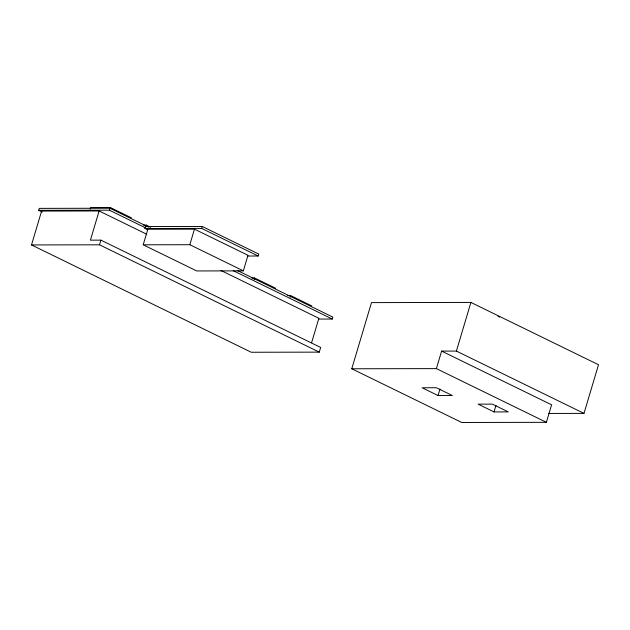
<?xml version="1.0" encoding="UTF-8"?>
<svg xmlns="http://www.w3.org/2000/svg" width="630" height="630" viewBox="0 0 630 630"><rect width="100%" height="100%" fill="white"/><g stroke="black" fill="none" stroke-linecap="round" stroke-linejoin="round"><path stroke-width="0.94" d="M42.242 212.042L38.706 210.318L39.281 208.373L109.959 208.239L148.877 227.249M99.123 210.971L90.421 240.164L100.91 240.14L320.662 347.461L319.268 352.139L251.26 352.257L31.5 244.936L41.596 211.074L99.123 210.971L146.782 234.25M90.169 209.223L90.673 207.553L110.305 207.514L131.402 217.823M38.706 210.318L109.376 210.192L109.959 208.239M109.809 209.184L110.305 207.514M31.5 244.936L99.516 244.81L100.91 240.14M147.625 229.8L144.979 228.501L145.554 226.556L202.214 226.453L258.749 254.063L258.174 256.008L247.425 256.032M145.876 226.8L146.38 225.13L150.775 227.28M143.199 244.802L147.837 229.233L194.465 229.147L247.992 255.292L243.353 270.861L196.725 270.947L143.199 244.802L189.827 244.716L243.353 270.861M189.827 244.716L194.465 229.147M144.979 228.501L201.639 228.399L202.214 226.453M254.103 279.657L254.599 277.988L275.696 288.288M290.178 297.273L290.674 295.604L311.771 305.904M311.574 342.775L318.875 318.292L220.909 270.451M318.512 319.056L332.254 319.032L332.837 317.087L237.321 270.443M351.768 368.77L436.385 368.613L441.606 351.099L551.596 404.814L546.375 422.328L461.758 422.486L351.768 368.77L371.495 302.605L470.909 302.424L598.5 364.731L583.994 413.382L548.565 413.445M438.055 395.538L452.308 395.514L436.393 387.741L422.139 387.765L438.055 395.538L440 389.017M441.606 351.099L456.403 351.075L470.909 302.424M494.022 411.925L508.276 411.902L492.361 404.121L478.107 404.153L494.022 411.925L495.967 405.397M143.435 225.138L146.38 225.13M251.654 277.988L254.599 277.988M287.729 295.612L290.674 295.604M497.991 316.284L499.732 317.134M456.403 351.075L583.994 413.382M201.639 228.399L258.174 256.008M436.385 368.613L546.375 422.328M109.376 210.192L145.64 227.895M233.202 270.656L332.254 319.032M99.516 244.81L319.268 352.139"/></g></svg>
